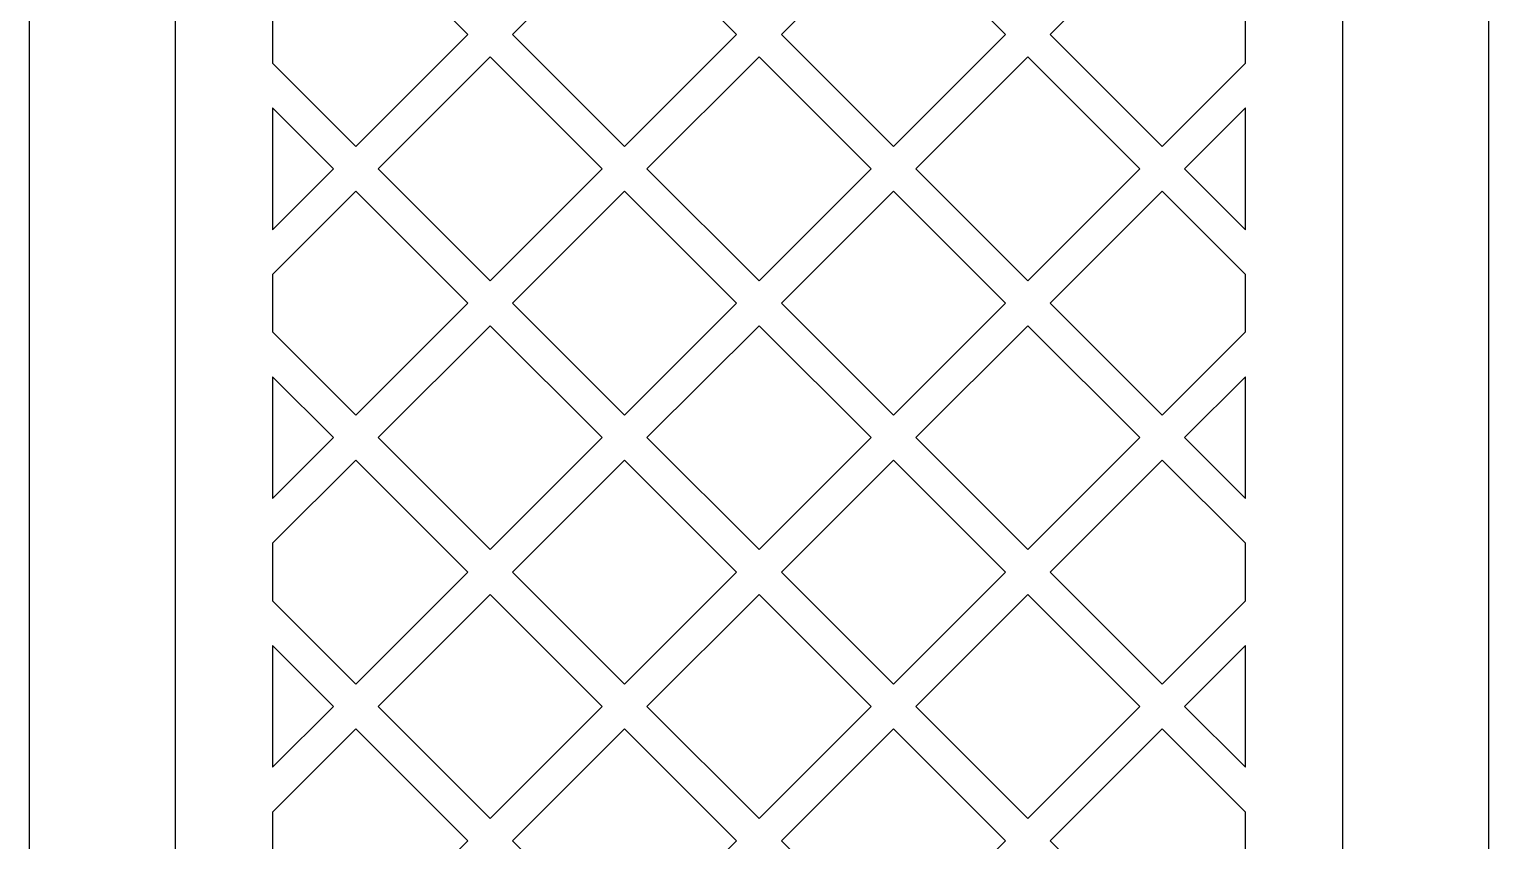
# Model space of a CAD drawing. Header units: centimetres. Extents: x 18.1 to 21.9, y -4.3 to 9.
# Drawn here: x 18.093 to 21.899, y 2.243 to 4.36 of the extents above; entities that cross this region are included whole.
import ezdxf

# ---------------------------------------------------------------- set-up
doc = ezdxf.new("R2010")
doc.units = ezdxf.units.CM
doc.header["$MEASUREMENT"] = 0
doc.layers.add('layer 1', color=7, linetype='Continuous')

msp = doc.modelspace()

# ---------------------------------------------------------------- linework, layer by layer
at = {"layer": 'layer 1', "color": 250}
for points, knots in [([(18.09278, 9.00077), (18.09278, 9.00077), (21.89898, 9.00077), (21.89898, 9.00077), (21.89898, 9.00077), (21.89898, 9.00077), (21.89898, -4.32092), (21.89898, -4.32092), (21.89898, -4.32092), (21.89898, -4.32092), (18.09278, -4.32092), (18.09278, -4.32092), (18.09278, -4.32092), (18.09278, -4.32092), (18.09278, 9.00077), (18.09278, 9.00077)], [0, 0, 0, 0, 0.2, 0.2, 0.2, 0.2, 0.4, 0.4, 0.4, 0.4, 0.6, 0.6, 0.6, 0.6, 1, 1, 1, 1]), ([(18.47341, 6.65362), (18.47341, 6.65362), (21.51835, 6.65362), (21.51835, 6.65362), (21.51835, 6.65362), (21.51835, 6.65362), (21.51835, -1.46627), (21.51835, -1.46627), (21.51835, -1.46627), (21.51835, -1.46627), (18.47341, -1.46627), (18.47341, -1.46627), (18.47341, -1.46627), (18.47341, -1.46627), (18.47341, 6.65362), (18.47341, 6.65362)], [0, 0, 0, 0, 0.2, 0.2, 0.2, 0.2, 0.4, 0.4, 0.4, 0.4, 0.6, 0.6, 0.6, 0.6, 1, 1, 1, 1]), ([(18.47341, 6.65362), (18.47341, 6.65362), (21.51835, 6.65362), (21.51835, 6.65362), (21.51835, 6.65362), (21.51835, 6.65362), (21.51835, -1.46627), (21.51835, -1.46627), (21.51835, -1.46627), (21.51835, -1.46627), (18.47341, -1.46627), (18.47341, -1.46627), (18.47341, -1.46627), (18.47341, -1.46627), (18.47341, 6.65362), (18.47341, 6.65362)], [0, 0, 0, 0, 0.2, 0.2, 0.2, 0.2, 0.4, 0.4, 0.4, 0.4, 0.6, 0.6, 0.6, 0.6, 1, 1, 1, 1]), ([(18.72714, 4.27133), (18.72714, 4.27133), (18.72714, 4.4211), (18.72714, 4.4211), (18.72714, 4.4211), (18.72714, 4.4211), (18.94435, 4.63831), (18.94435, 4.63831), (18.94435, 4.63831), (18.94435, 4.63831), (19.23645, 4.34621), (19.23645, 4.34621), (19.23645, 4.34621), (19.23645, 4.34621), (18.94435, 4.05414), (18.94435, 4.05414), (18.94435, 4.05414), (18.94435, 4.05414), (18.72714, 4.27133), (18.72714, 4.27133)], [0, 0, 0, 0, 0.1666667, 0.1666667, 0.1666667, 0.1666667, 0.3333333, 0.3333333, 0.3333333, 0.3333333, 0.5, 0.5, 0.5, 0.5, 0.6666667, 0.6666667, 0.6666667, 0.6666667, 1, 1, 1, 1]), ([(19.64537, 4.63831), (19.64537, 4.63831), (19.93747, 4.34621), (19.93747, 4.34621), (19.93747, 4.34621), (19.93747, 4.34621), (19.64537, 4.05414), (19.64537, 4.05414), (19.64537, 4.05414), (19.64537, 4.05414), (19.35327, 4.34621), (19.35327, 4.34621), (19.35327, 4.34621), (19.35327, 4.34621), (19.64537, 4.63831), (19.64537, 4.63831)], [0, 0, 0, 0, 0.2, 0.2, 0.2, 0.2, 0.4, 0.4, 0.4, 0.4, 0.6, 0.6, 0.6, 0.6, 1, 1, 1, 1]), ([(20.63849, 4.34621), (20.63849, 4.34621), (20.34638, 4.05414), (20.34638, 4.05414), (20.34638, 4.05414), (20.34638, 4.05414), (20.05429, 4.34621), (20.05429, 4.34621), (20.05429, 4.34621), (20.05429, 4.34621), (20.34638, 4.63831), (20.34638, 4.63831), (20.34638, 4.63831), (20.34638, 4.63831), (20.63849, 4.34621), (20.63849, 4.34621)], [0, 0, 0, 0, 0.2, 0.2, 0.2, 0.2, 0.4, 0.4, 0.4, 0.4, 0.6, 0.6, 0.6, 0.6, 1, 1, 1, 1]), ([(21.26461, 4.4211), (21.26461, 4.4211), (21.26461, 4.27133), (21.26461, 4.27133), (21.26461, 4.27133), (21.26461, 4.27133), (21.04741, 4.05414), (21.04741, 4.05414), (21.04741, 4.05414), (21.04741, 4.05414), (20.75531, 4.34621), (20.75531, 4.34621), (20.75531, 4.34621), (20.75531, 4.34621), (21.04741, 4.63831), (21.04741, 4.63831), (21.04741, 4.63831), (21.04741, 4.63831), (21.26461, 4.4211), (21.26461, 4.4211)], [0, 0, 0, 0, 0.1666667, 0.1666667, 0.1666667, 0.1666667, 0.3333333, 0.3333333, 0.3333333, 0.3333333, 0.5, 0.5, 0.5, 0.5, 0.6666667, 0.6666667, 0.6666667, 0.6666667, 1, 1, 1, 1]), ([(19.29486, 4.2878), (19.29486, 4.2878), (19.58695, 3.99571), (19.58695, 3.99571), (19.58695, 3.99571), (19.58695, 3.99571), (19.29486, 3.7036), (19.29486, 3.7036), (19.29486, 3.7036), (19.29486, 3.7036), (19.00277, 3.99571), (19.00277, 3.99571), (19.00277, 3.99571), (19.00277, 3.99571), (19.29486, 4.2878), (19.29486, 4.2878)], [0, 0, 0, 0, 0.2, 0.2, 0.2, 0.2, 0.4, 0.4, 0.4, 0.4, 0.6, 0.6, 0.6, 0.6, 1, 1, 1, 1]), ([(19.99588, 4.2878), (19.99588, 4.2878), (20.28797, 3.99571), (20.28797, 3.99571), (20.28797, 3.99571), (20.28797, 3.99571), (19.99588, 3.7036), (19.99588, 3.7036), (19.99588, 3.7036), (19.99588, 3.7036), (19.70379, 3.99571), (19.70379, 3.99571), (19.70379, 3.99571), (19.70379, 3.99571), (19.99588, 4.2878), (19.99588, 4.2878)], [0, 0, 0, 0, 0.2, 0.2, 0.2, 0.2, 0.4, 0.4, 0.4, 0.4, 0.6, 0.6, 0.6, 0.6, 1, 1, 1, 1]), ([(20.98899, 3.99571), (20.98899, 3.99571), (20.69689, 3.7036), (20.69689, 3.7036), (20.69689, 3.7036), (20.69689, 3.7036), (20.4048, 3.99571), (20.4048, 3.99571), (20.4048, 3.99571), (20.4048, 3.99571), (20.69689, 4.2878), (20.69689, 4.2878), (20.69689, 4.2878), (20.69689, 4.2878), (20.98899, 3.99571), (20.98899, 3.99571)], [0, 0, 0, 0, 0.2, 0.2, 0.2, 0.2, 0.4, 0.4, 0.4, 0.4, 0.6, 0.6, 0.6, 0.6, 1, 1, 1, 1]), ([(18.72714, 3.83692), (18.72714, 3.83692), (18.72714, 4.1545), (18.72714, 4.1545), (18.72714, 4.1545), (18.72714, 4.1545), (18.88594, 3.99571), (18.88594, 3.99571), (18.88594, 3.99571), (18.88594, 3.99571), (18.72714, 3.83692), (18.72714, 3.83692)], [0, 0, 0, 0, 0.25, 0.25, 0.25, 0.25, 0.5, 0.5, 0.5, 0.5, 1, 1, 1, 1]), ([(21.26461, 4.1545), (21.26461, 4.1545), (21.26461, 3.83692), (21.26461, 3.83692), (21.26461, 3.83692), (21.26461, 3.83692), (21.10582, 3.99571), (21.10582, 3.99571), (21.10582, 3.99571), (21.10582, 3.99571), (21.26461, 4.1545), (21.26461, 4.1545)], [0, 0, 0, 0, 0.25, 0.25, 0.25, 0.25, 0.5, 0.5, 0.5, 0.5, 1, 1, 1, 1]), ([(18.72714, 3.57032), (18.72714, 3.57032), (18.72714, 3.72009), (18.72714, 3.72009), (18.72714, 3.72009), (18.72714, 3.72009), (18.94435, 3.93728), (18.94435, 3.93728), (18.94435, 3.93728), (18.94435, 3.93728), (19.23645, 3.6452), (19.23645, 3.6452), (19.23645, 3.6452), (19.23645, 3.6452), (18.94435, 3.35311), (18.94435, 3.35311), (18.94435, 3.35311), (18.94435, 3.35311), (18.72714, 3.57032), (18.72714, 3.57032)], [0, 0, 0, 0, 0.1666667, 0.1666667, 0.1666667, 0.1666667, 0.3333333, 0.3333333, 0.3333333, 0.3333333, 0.5, 0.5, 0.5, 0.5, 0.6666667, 0.6666667, 0.6666667, 0.6666667, 1, 1, 1, 1]), ([(19.64537, 3.93728), (19.64537, 3.93728), (19.93747, 3.6452), (19.93747, 3.6452), (19.93747, 3.6452), (19.93747, 3.6452), (19.64537, 3.35311), (19.64537, 3.35311), (19.64537, 3.35311), (19.64537, 3.35311), (19.35327, 3.6452), (19.35327, 3.6452), (19.35327, 3.6452), (19.35327, 3.6452), (19.64537, 3.93728), (19.64537, 3.93728)], [0, 0, 0, 0, 0.2, 0.2, 0.2, 0.2, 0.4, 0.4, 0.4, 0.4, 0.6, 0.6, 0.6, 0.6, 1, 1, 1, 1]), ([(20.63849, 3.6452), (20.63849, 3.6452), (20.34638, 3.35311), (20.34638, 3.35311), (20.34638, 3.35311), (20.34638, 3.35311), (20.05429, 3.6452), (20.05429, 3.6452), (20.05429, 3.6452), (20.05429, 3.6452), (20.34638, 3.93728), (20.34638, 3.93728), (20.34638, 3.93728), (20.34638, 3.93728), (20.63849, 3.6452), (20.63849, 3.6452)], [0, 0, 0, 0, 0.2, 0.2, 0.2, 0.2, 0.4, 0.4, 0.4, 0.4, 0.6, 0.6, 0.6, 0.6, 1, 1, 1, 1]), ([(21.26461, 3.72009), (21.26461, 3.72009), (21.26461, 3.57032), (21.26461, 3.57032), (21.26461, 3.57032), (21.26461, 3.57032), (21.04741, 3.35311), (21.04741, 3.35311), (21.04741, 3.35311), (21.04741, 3.35311), (20.75531, 3.6452), (20.75531, 3.6452), (20.75531, 3.6452), (20.75531, 3.6452), (21.04741, 3.93728), (21.04741, 3.93728), (21.04741, 3.93728), (21.04741, 3.93728), (21.26461, 3.72009), (21.26461, 3.72009)], [0, 0, 0, 0, 0.1666667, 0.1666667, 0.1666667, 0.1666667, 0.3333333, 0.3333333, 0.3333333, 0.3333333, 0.5, 0.5, 0.5, 0.5, 0.6666667, 0.6666667, 0.6666667, 0.6666667, 1, 1, 1, 1]), ([(19.29486, 3.58677), (19.29486, 3.58677), (19.58695, 3.29469), (19.58695, 3.29469), (19.58695, 3.29469), (19.58695, 3.29469), (19.29486, 3.00259), (19.29486, 3.00259), (19.29486, 3.00259), (19.29486, 3.00259), (19.00277, 3.29469), (19.00277, 3.29469), (19.00277, 3.29469), (19.00277, 3.29469), (19.29486, 3.58677), (19.29486, 3.58677)], [0, 0, 0, 0, 0.2, 0.2, 0.2, 0.2, 0.4, 0.4, 0.4, 0.4, 0.6, 0.6, 0.6, 0.6, 1, 1, 1, 1]), ([(19.99588, 3.58677), (19.99588, 3.58677), (20.28797, 3.29469), (20.28797, 3.29469), (20.28797, 3.29469), (20.28797, 3.29469), (19.99588, 3.00259), (19.99588, 3.00259), (19.99588, 3.00259), (19.99588, 3.00259), (19.70379, 3.29469), (19.70379, 3.29469), (19.70379, 3.29469), (19.70379, 3.29469), (19.99588, 3.58677), (19.99588, 3.58677)], [0, 0, 0, 0, 0.2, 0.2, 0.2, 0.2, 0.4, 0.4, 0.4, 0.4, 0.6, 0.6, 0.6, 0.6, 1, 1, 1, 1]), ([(20.98899, 3.29469), (20.98899, 3.29469), (20.69689, 3.00259), (20.69689, 3.00259), (20.69689, 3.00259), (20.69689, 3.00259), (20.4048, 3.29469), (20.4048, 3.29469), (20.4048, 3.29469), (20.4048, 3.29469), (20.69689, 3.58677), (20.69689, 3.58677), (20.69689, 3.58677), (20.69689, 3.58677), (20.98899, 3.29469), (20.98899, 3.29469)], [0, 0, 0, 0, 0.2, 0.2, 0.2, 0.2, 0.4, 0.4, 0.4, 0.4, 0.6, 0.6, 0.6, 0.6, 1, 1, 1, 1]), ([(18.72714, 3.1359), (18.72714, 3.1359), (18.72714, 3.45346), (18.72714, 3.45346), (18.72714, 3.45346), (18.72714, 3.45346), (18.88594, 3.29469), (18.88594, 3.29469), (18.88594, 3.29469), (18.88594, 3.29469), (18.72714, 3.1359), (18.72714, 3.1359)], [0, 0, 0, 0, 0.25, 0.25, 0.25, 0.25, 0.5, 0.5, 0.5, 0.5, 1, 1, 1, 1]), ([(21.26461, 3.45346), (21.26461, 3.45346), (21.26461, 3.1359), (21.26461, 3.1359), (21.26461, 3.1359), (21.26461, 3.1359), (21.10582, 3.29469), (21.10582, 3.29469), (21.10582, 3.29469), (21.10582, 3.29469), (21.26461, 3.45346), (21.26461, 3.45346)], [0, 0, 0, 0, 0.25, 0.25, 0.25, 0.25, 0.5, 0.5, 0.5, 0.5, 1, 1, 1, 1]), ([(18.72714, 2.8693), (18.72714, 2.8693), (18.72714, 3.01908), (18.72714, 3.01908), (18.72714, 3.01908), (18.72714, 3.01908), (18.94435, 3.23628), (18.94435, 3.23628), (18.94435, 3.23628), (18.94435, 3.23628), (19.23645, 2.94418), (19.23645, 2.94418), (19.23645, 2.94418), (19.23645, 2.94418), (18.94435, 2.65209), (18.94435, 2.65209), (18.94435, 2.65209), (18.94435, 2.65209), (18.72714, 2.8693), (18.72714, 2.8693)], [0, 0, 0, 0, 0.1666667, 0.1666667, 0.1666667, 0.1666667, 0.3333333, 0.3333333, 0.3333333, 0.3333333, 0.5, 0.5, 0.5, 0.5, 0.6666667, 0.6666667, 0.6666667, 0.6666667, 1, 1, 1, 1]), ([(19.64537, 3.23628), (19.64537, 3.23628), (19.93747, 2.94418), (19.93747, 2.94418), (19.93747, 2.94418), (19.93747, 2.94418), (19.64537, 2.65209), (19.64537, 2.65209), (19.64537, 2.65209), (19.64537, 2.65209), (19.35327, 2.94418), (19.35327, 2.94418), (19.35327, 2.94418), (19.35327, 2.94418), (19.64537, 3.23628), (19.64537, 3.23628)], [0, 0, 0, 0, 0.2, 0.2, 0.2, 0.2, 0.4, 0.4, 0.4, 0.4, 0.6, 0.6, 0.6, 0.6, 1, 1, 1, 1]), ([(20.63849, 2.94418), (20.63849, 2.94418), (20.34638, 2.65209), (20.34638, 2.65209), (20.34638, 2.65209), (20.34638, 2.65209), (20.05429, 2.94418), (20.05429, 2.94418), (20.05429, 2.94418), (20.05429, 2.94418), (20.34638, 3.23628), (20.34638, 3.23628), (20.34638, 3.23628), (20.34638, 3.23628), (20.63849, 2.94418), (20.63849, 2.94418)], [0, 0, 0, 0, 0.2, 0.2, 0.2, 0.2, 0.4, 0.4, 0.4, 0.4, 0.6, 0.6, 0.6, 0.6, 1, 1, 1, 1]), ([(21.26461, 3.01908), (21.26461, 3.01908), (21.26461, 2.8693), (21.26461, 2.8693), (21.26461, 2.8693), (21.26461, 2.8693), (21.04741, 2.65209), (21.04741, 2.65209), (21.04741, 2.65209), (21.04741, 2.65209), (20.75531, 2.94418), (20.75531, 2.94418), (20.75531, 2.94418), (20.75531, 2.94418), (21.04741, 3.23628), (21.04741, 3.23628), (21.04741, 3.23628), (21.04741, 3.23628), (21.26461, 3.01908), (21.26461, 3.01908)], [0, 0, 0, 0, 0.1666667, 0.1666667, 0.1666667, 0.1666667, 0.3333333, 0.3333333, 0.3333333, 0.3333333, 0.5, 0.5, 0.5, 0.5, 0.6666667, 0.6666667, 0.6666667, 0.6666667, 1, 1, 1, 1]), ([(19.29486, 2.88577), (19.29486, 2.88577), (19.58695, 2.59369), (19.58695, 2.59369), (19.58695, 2.59369), (19.58695, 2.59369), (19.29486, 2.30158), (19.29486, 2.30158), (19.29486, 2.30158), (19.29486, 2.30158), (19.00277, 2.59369), (19.00277, 2.59369), (19.00277, 2.59369), (19.00277, 2.59369), (19.29486, 2.88577), (19.29486, 2.88577)], [0, 0, 0, 0, 0.2, 0.2, 0.2, 0.2, 0.4, 0.4, 0.4, 0.4, 0.6, 0.6, 0.6, 0.6, 1, 1, 1, 1]), ([(19.99588, 2.88577), (19.99588, 2.88577), (20.28797, 2.59369), (20.28797, 2.59369), (20.28797, 2.59369), (20.28797, 2.59369), (19.99588, 2.30158), (19.99588, 2.30158), (19.99588, 2.30158), (19.99588, 2.30158), (19.70379, 2.59369), (19.70379, 2.59369), (19.70379, 2.59369), (19.70379, 2.59369), (19.99588, 2.88577), (19.99588, 2.88577)], [0, 0, 0, 0, 0.2, 0.2, 0.2, 0.2, 0.4, 0.4, 0.4, 0.4, 0.6, 0.6, 0.6, 0.6, 1, 1, 1, 1]), ([(20.98899, 2.59369), (20.98899, 2.59369), (20.69689, 2.30158), (20.69689, 2.30158), (20.69689, 2.30158), (20.69689, 2.30158), (20.4048, 2.59369), (20.4048, 2.59369), (20.4048, 2.59369), (20.4048, 2.59369), (20.69689, 2.88577), (20.69689, 2.88577), (20.69689, 2.88577), (20.69689, 2.88577), (20.98899, 2.59369), (20.98899, 2.59369)], [0, 0, 0, 0, 0.2, 0.2, 0.2, 0.2, 0.4, 0.4, 0.4, 0.4, 0.6, 0.6, 0.6, 0.6, 1, 1, 1, 1]), ([(18.72714, 2.43488), (18.72714, 2.43488), (18.72714, 2.75245), (18.72714, 2.75245), (18.72714, 2.75245), (18.72714, 2.75245), (18.88594, 2.59369), (18.88594, 2.59369), (18.88594, 2.59369), (18.88594, 2.59369), (18.72714, 2.43488), (18.72714, 2.43488)], [0, 0, 0, 0, 0.25, 0.25, 0.25, 0.25, 0.5, 0.5, 0.5, 0.5, 1, 1, 1, 1]), ([(21.26461, 2.75245), (21.26461, 2.75245), (21.26461, 2.43488), (21.26461, 2.43488), (21.26461, 2.43488), (21.26461, 2.43488), (21.10582, 2.59369), (21.10582, 2.59369), (21.10582, 2.59369), (21.10582, 2.59369), (21.26461, 2.75245), (21.26461, 2.75245)], [0, 0, 0, 0, 0.25, 0.25, 0.25, 0.25, 0.5, 0.5, 0.5, 0.5, 1, 1, 1, 1]), ([(18.72714, 2.16828), (18.72714, 2.16828), (18.72714, 2.31805), (18.72714, 2.31805), (18.72714, 2.31805), (18.72714, 2.31805), (18.94435, 2.53526), (18.94435, 2.53526), (18.94435, 2.53526), (18.94435, 2.53526), (19.23645, 2.24316), (19.23645, 2.24316), (19.23645, 2.24316), (19.23645, 2.24316), (18.94435, 1.95108), (18.94435, 1.95108), (18.94435, 1.95108), (18.94435, 1.95108), (18.72714, 2.16828), (18.72714, 2.16828)], [0, 0, 0, 0, 0.1666667, 0.1666667, 0.1666667, 0.1666667, 0.3333333, 0.3333333, 0.3333333, 0.3333333, 0.5, 0.5, 0.5, 0.5, 0.6666667, 0.6666667, 0.6666667, 0.6666667, 1, 1, 1, 1]), ([(19.64537, 2.53526), (19.64537, 2.53526), (19.93747, 2.24316), (19.93747, 2.24316), (19.93747, 2.24316), (19.93747, 2.24316), (19.64537, 1.95108), (19.64537, 1.95108), (19.64537, 1.95108), (19.64537, 1.95108), (19.35327, 2.24316), (19.35327, 2.24316), (19.35327, 2.24316), (19.35327, 2.24316), (19.64537, 2.53526), (19.64537, 2.53526)], [0, 0, 0, 0, 0.2, 0.2, 0.2, 0.2, 0.4, 0.4, 0.4, 0.4, 0.6, 0.6, 0.6, 0.6, 1, 1, 1, 1]), ([(20.63849, 2.24316), (20.63849, 2.24316), (20.34638, 1.95108), (20.34638, 1.95108), (20.34638, 1.95108), (20.34638, 1.95108), (20.05429, 2.24316), (20.05429, 2.24316), (20.05429, 2.24316), (20.05429, 2.24316), (20.34638, 2.53526), (20.34638, 2.53526), (20.34638, 2.53526), (20.34638, 2.53526), (20.63849, 2.24316), (20.63849, 2.24316)], [0, 0, 0, 0, 0.2, 0.2, 0.2, 0.2, 0.4, 0.4, 0.4, 0.4, 0.6, 0.6, 0.6, 0.6, 1, 1, 1, 1]), ([(21.26461, 2.31805), (21.26461, 2.31805), (21.26461, 2.16828), (21.26461, 2.16828), (21.26461, 2.16828), (21.26461, 2.16828), (21.04741, 1.95108), (21.04741, 1.95108), (21.04741, 1.95108), (21.04741, 1.95108), (20.75531, 2.24316), (20.75531, 2.24316), (20.75531, 2.24316), (20.75531, 2.24316), (21.04741, 2.53526), (21.04741, 2.53526), (21.04741, 2.53526), (21.04741, 2.53526), (21.26461, 2.31805), (21.26461, 2.31805)], [0, 0, 0, 0, 0.1666667, 0.1666667, 0.1666667, 0.1666667, 0.3333333, 0.3333333, 0.3333333, 0.3333333, 0.5, 0.5, 0.5, 0.5, 0.6666667, 0.6666667, 0.6666667, 0.6666667, 1, 1, 1, 1])]:
    msp.add_open_spline(points, degree=3, knots=knots, dxfattribs=at)
at = {"layer": 'layer 1', "color": 7, "lineweight": 9}
for points, knots in [([(18.09278, 9.00077), (18.09278, 9.00077), (21.89898, 9.00077), (21.89898, 9.00077), (21.89898, 9.00077), (21.89898, 9.00077), (21.89898, -4.32092), (21.89898, -4.32092), (21.89898, -4.32092), (21.89898, -4.32092), (18.09278, -4.32092), (18.09278, -4.32092), (18.09278, -4.32092), (18.09278, -4.32092), (18.09278, 9.00077), (18.09278, 9.00077)], [0, 0, 0, 0, 0.2, 0.2, 0.2, 0.2, 0.4, 0.4, 0.4, 0.4, 0.6, 0.6, 0.6, 0.6, 1, 1, 1, 1]), ([(18.47341, 6.65362), (18.47341, 6.65362), (21.51835, 6.65362), (21.51835, 6.65362), (21.51835, 6.65362), (21.51835, 6.65362), (21.51835, -1.46627), (21.51835, -1.46627), (21.51835, -1.46627), (21.51835, -1.46627), (18.47341, -1.46627), (18.47341, -1.46627), (18.47341, -1.46627), (18.47341, -1.46627), (18.47341, 6.65362), (18.47341, 6.65362)], [0, 0, 0, 0, 0.2, 0.2, 0.2, 0.2, 0.4, 0.4, 0.4, 0.4, 0.6, 0.6, 0.6, 0.6, 1, 1, 1, 1]), ([(18.47341, 6.65362), (18.47341, 6.65362), (21.51835, 6.65362), (21.51835, 6.65362), (21.51835, 6.65362), (21.51835, 6.65362), (21.51835, -1.46627), (21.51835, -1.46627), (21.51835, -1.46627), (21.51835, -1.46627), (18.47341, -1.46627), (18.47341, -1.46627), (18.47341, -1.46627), (18.47341, -1.46627), (18.47341, 6.65362), (18.47341, 6.65362)], [0, 0, 0, 0, 0.2, 0.2, 0.2, 0.2, 0.4, 0.4, 0.4, 0.4, 0.6, 0.6, 0.6, 0.6, 1, 1, 1, 1]), ([(18.72714, 4.27133), (18.72714, 4.27133), (18.72714, 4.4211), (18.72714, 4.4211), (18.72714, 4.4211), (18.72714, 4.4211), (18.94435, 4.63831), (18.94435, 4.63831), (18.94435, 4.63831), (18.94435, 4.63831), (19.23645, 4.34621), (19.23645, 4.34621), (19.23645, 4.34621), (19.23645, 4.34621), (18.94435, 4.05414), (18.94435, 4.05414), (18.94435, 4.05414), (18.94435, 4.05414), (18.72714, 4.27133), (18.72714, 4.27133)], [0, 0, 0, 0, 0.1666667, 0.1666667, 0.1666667, 0.1666667, 0.3333333, 0.3333333, 0.3333333, 0.3333333, 0.5, 0.5, 0.5, 0.5, 0.6666667, 0.6666667, 0.6666667, 0.6666667, 1, 1, 1, 1]), ([(19.64537, 4.63831), (19.64537, 4.63831), (19.93747, 4.34621), (19.93747, 4.34621), (19.93747, 4.34621), (19.93747, 4.34621), (19.64537, 4.05414), (19.64537, 4.05414), (19.64537, 4.05414), (19.64537, 4.05414), (19.35327, 4.34621), (19.35327, 4.34621), (19.35327, 4.34621), (19.35327, 4.34621), (19.64537, 4.63831), (19.64537, 4.63831)], [0, 0, 0, 0, 0.2, 0.2, 0.2, 0.2, 0.4, 0.4, 0.4, 0.4, 0.6, 0.6, 0.6, 0.6, 1, 1, 1, 1]), ([(20.63849, 4.34621), (20.63849, 4.34621), (20.34638, 4.05414), (20.34638, 4.05414), (20.34638, 4.05414), (20.34638, 4.05414), (20.05429, 4.34621), (20.05429, 4.34621), (20.05429, 4.34621), (20.05429, 4.34621), (20.34638, 4.63831), (20.34638, 4.63831), (20.34638, 4.63831), (20.34638, 4.63831), (20.63849, 4.34621), (20.63849, 4.34621)], [0, 0, 0, 0, 0.2, 0.2, 0.2, 0.2, 0.4, 0.4, 0.4, 0.4, 0.6, 0.6, 0.6, 0.6, 1, 1, 1, 1]), ([(21.26461, 4.4211), (21.26461, 4.4211), (21.26461, 4.27133), (21.26461, 4.27133), (21.26461, 4.27133), (21.26461, 4.27133), (21.04741, 4.05414), (21.04741, 4.05414), (21.04741, 4.05414), (21.04741, 4.05414), (20.75531, 4.34621), (20.75531, 4.34621), (20.75531, 4.34621), (20.75531, 4.34621), (21.04741, 4.63831), (21.04741, 4.63831), (21.04741, 4.63831), (21.04741, 4.63831), (21.26461, 4.4211), (21.26461, 4.4211)], [0, 0, 0, 0, 0.1666667, 0.1666667, 0.1666667, 0.1666667, 0.3333333, 0.3333333, 0.3333333, 0.3333333, 0.5, 0.5, 0.5, 0.5, 0.6666667, 0.6666667, 0.6666667, 0.6666667, 1, 1, 1, 1]), ([(19.29486, 4.2878), (19.29486, 4.2878), (19.58695, 3.99571), (19.58695, 3.99571), (19.58695, 3.99571), (19.58695, 3.99571), (19.29486, 3.7036), (19.29486, 3.7036), (19.29486, 3.7036), (19.29486, 3.7036), (19.00277, 3.99571), (19.00277, 3.99571), (19.00277, 3.99571), (19.00277, 3.99571), (19.29486, 4.2878), (19.29486, 4.2878)], [0, 0, 0, 0, 0.2, 0.2, 0.2, 0.2, 0.4, 0.4, 0.4, 0.4, 0.6, 0.6, 0.6, 0.6, 1, 1, 1, 1]), ([(19.99588, 4.2878), (19.99588, 4.2878), (20.28797, 3.99571), (20.28797, 3.99571), (20.28797, 3.99571), (20.28797, 3.99571), (19.99588, 3.7036), (19.99588, 3.7036), (19.99588, 3.7036), (19.99588, 3.7036), (19.70379, 3.99571), (19.70379, 3.99571), (19.70379, 3.99571), (19.70379, 3.99571), (19.99588, 4.2878), (19.99588, 4.2878)], [0, 0, 0, 0, 0.2, 0.2, 0.2, 0.2, 0.4, 0.4, 0.4, 0.4, 0.6, 0.6, 0.6, 0.6, 1, 1, 1, 1]), ([(20.98899, 3.99571), (20.98899, 3.99571), (20.69689, 3.7036), (20.69689, 3.7036), (20.69689, 3.7036), (20.69689, 3.7036), (20.4048, 3.99571), (20.4048, 3.99571), (20.4048, 3.99571), (20.4048, 3.99571), (20.69689, 4.2878), (20.69689, 4.2878), (20.69689, 4.2878), (20.69689, 4.2878), (20.98899, 3.99571), (20.98899, 3.99571)], [0, 0, 0, 0, 0.2, 0.2, 0.2, 0.2, 0.4, 0.4, 0.4, 0.4, 0.6, 0.6, 0.6, 0.6, 1, 1, 1, 1]), ([(18.72714, 3.83692), (18.72714, 3.83692), (18.72714, 4.1545), (18.72714, 4.1545), (18.72714, 4.1545), (18.72714, 4.1545), (18.88594, 3.99571), (18.88594, 3.99571), (18.88594, 3.99571), (18.88594, 3.99571), (18.72714, 3.83692), (18.72714, 3.83692)], [0, 0, 0, 0, 0.25, 0.25, 0.25, 0.25, 0.5, 0.5, 0.5, 0.5, 1, 1, 1, 1]), ([(21.26461, 4.1545), (21.26461, 4.1545), (21.26461, 3.83692), (21.26461, 3.83692), (21.26461, 3.83692), (21.26461, 3.83692), (21.10582, 3.99571), (21.10582, 3.99571), (21.10582, 3.99571), (21.10582, 3.99571), (21.26461, 4.1545), (21.26461, 4.1545)], [0, 0, 0, 0, 0.25, 0.25, 0.25, 0.25, 0.5, 0.5, 0.5, 0.5, 1, 1, 1, 1]), ([(18.72714, 3.57032), (18.72714, 3.57032), (18.72714, 3.72009), (18.72714, 3.72009), (18.72714, 3.72009), (18.72714, 3.72009), (18.94435, 3.93728), (18.94435, 3.93728), (18.94435, 3.93728), (18.94435, 3.93728), (19.23645, 3.6452), (19.23645, 3.6452), (19.23645, 3.6452), (19.23645, 3.6452), (18.94435, 3.35311), (18.94435, 3.35311), (18.94435, 3.35311), (18.94435, 3.35311), (18.72714, 3.57032), (18.72714, 3.57032)], [0, 0, 0, 0, 0.1666667, 0.1666667, 0.1666667, 0.1666667, 0.3333333, 0.3333333, 0.3333333, 0.3333333, 0.5, 0.5, 0.5, 0.5, 0.6666667, 0.6666667, 0.6666667, 0.6666667, 1, 1, 1, 1]), ([(19.64537, 3.93728), (19.64537, 3.93728), (19.93747, 3.6452), (19.93747, 3.6452), (19.93747, 3.6452), (19.93747, 3.6452), (19.64537, 3.35311), (19.64537, 3.35311), (19.64537, 3.35311), (19.64537, 3.35311), (19.35327, 3.6452), (19.35327, 3.6452), (19.35327, 3.6452), (19.35327, 3.6452), (19.64537, 3.93728), (19.64537, 3.93728)], [0, 0, 0, 0, 0.2, 0.2, 0.2, 0.2, 0.4, 0.4, 0.4, 0.4, 0.6, 0.6, 0.6, 0.6, 1, 1, 1, 1]), ([(20.63849, 3.6452), (20.63849, 3.6452), (20.34638, 3.35311), (20.34638, 3.35311), (20.34638, 3.35311), (20.34638, 3.35311), (20.05429, 3.6452), (20.05429, 3.6452), (20.05429, 3.6452), (20.05429, 3.6452), (20.34638, 3.93728), (20.34638, 3.93728), (20.34638, 3.93728), (20.34638, 3.93728), (20.63849, 3.6452), (20.63849, 3.6452)], [0, 0, 0, 0, 0.2, 0.2, 0.2, 0.2, 0.4, 0.4, 0.4, 0.4, 0.6, 0.6, 0.6, 0.6, 1, 1, 1, 1]), ([(21.26461, 3.72009), (21.26461, 3.72009), (21.26461, 3.57032), (21.26461, 3.57032), (21.26461, 3.57032), (21.26461, 3.57032), (21.04741, 3.35311), (21.04741, 3.35311), (21.04741, 3.35311), (21.04741, 3.35311), (20.75531, 3.6452), (20.75531, 3.6452), (20.75531, 3.6452), (20.75531, 3.6452), (21.04741, 3.93728), (21.04741, 3.93728), (21.04741, 3.93728), (21.04741, 3.93728), (21.26461, 3.72009), (21.26461, 3.72009)], [0, 0, 0, 0, 0.1666667, 0.1666667, 0.1666667, 0.1666667, 0.3333333, 0.3333333, 0.3333333, 0.3333333, 0.5, 0.5, 0.5, 0.5, 0.6666667, 0.6666667, 0.6666667, 0.6666667, 1, 1, 1, 1]), ([(19.29486, 3.58677), (19.29486, 3.58677), (19.58695, 3.29469), (19.58695, 3.29469), (19.58695, 3.29469), (19.58695, 3.29469), (19.29486, 3.00259), (19.29486, 3.00259), (19.29486, 3.00259), (19.29486, 3.00259), (19.00277, 3.29469), (19.00277, 3.29469), (19.00277, 3.29469), (19.00277, 3.29469), (19.29486, 3.58677), (19.29486, 3.58677)], [0, 0, 0, 0, 0.2, 0.2, 0.2, 0.2, 0.4, 0.4, 0.4, 0.4, 0.6, 0.6, 0.6, 0.6, 1, 1, 1, 1]), ([(19.99588, 3.58677), (19.99588, 3.58677), (20.28797, 3.29469), (20.28797, 3.29469), (20.28797, 3.29469), (20.28797, 3.29469), (19.99588, 3.00259), (19.99588, 3.00259), (19.99588, 3.00259), (19.99588, 3.00259), (19.70379, 3.29469), (19.70379, 3.29469), (19.70379, 3.29469), (19.70379, 3.29469), (19.99588, 3.58677), (19.99588, 3.58677)], [0, 0, 0, 0, 0.2, 0.2, 0.2, 0.2, 0.4, 0.4, 0.4, 0.4, 0.6, 0.6, 0.6, 0.6, 1, 1, 1, 1]), ([(20.98899, 3.29469), (20.98899, 3.29469), (20.69689, 3.00259), (20.69689, 3.00259), (20.69689, 3.00259), (20.69689, 3.00259), (20.4048, 3.29469), (20.4048, 3.29469), (20.4048, 3.29469), (20.4048, 3.29469), (20.69689, 3.58677), (20.69689, 3.58677), (20.69689, 3.58677), (20.69689, 3.58677), (20.98899, 3.29469), (20.98899, 3.29469)], [0, 0, 0, 0, 0.2, 0.2, 0.2, 0.2, 0.4, 0.4, 0.4, 0.4, 0.6, 0.6, 0.6, 0.6, 1, 1, 1, 1]), ([(18.72714, 3.1359), (18.72714, 3.1359), (18.72714, 3.45346), (18.72714, 3.45346), (18.72714, 3.45346), (18.72714, 3.45346), (18.88594, 3.29469), (18.88594, 3.29469), (18.88594, 3.29469), (18.88594, 3.29469), (18.72714, 3.1359), (18.72714, 3.1359)], [0, 0, 0, 0, 0.25, 0.25, 0.25, 0.25, 0.5, 0.5, 0.5, 0.5, 1, 1, 1, 1]), ([(21.26461, 3.45346), (21.26461, 3.45346), (21.26461, 3.1359), (21.26461, 3.1359), (21.26461, 3.1359), (21.26461, 3.1359), (21.10582, 3.29469), (21.10582, 3.29469), (21.10582, 3.29469), (21.10582, 3.29469), (21.26461, 3.45346), (21.26461, 3.45346)], [0, 0, 0, 0, 0.25, 0.25, 0.25, 0.25, 0.5, 0.5, 0.5, 0.5, 1, 1, 1, 1]), ([(18.72714, 2.8693), (18.72714, 2.8693), (18.72714, 3.01908), (18.72714, 3.01908), (18.72714, 3.01908), (18.72714, 3.01908), (18.94435, 3.23628), (18.94435, 3.23628), (18.94435, 3.23628), (18.94435, 3.23628), (19.23645, 2.94418), (19.23645, 2.94418), (19.23645, 2.94418), (19.23645, 2.94418), (18.94435, 2.65209), (18.94435, 2.65209), (18.94435, 2.65209), (18.94435, 2.65209), (18.72714, 2.8693), (18.72714, 2.8693)], [0, 0, 0, 0, 0.1666667, 0.1666667, 0.1666667, 0.1666667, 0.3333333, 0.3333333, 0.3333333, 0.3333333, 0.5, 0.5, 0.5, 0.5, 0.6666667, 0.6666667, 0.6666667, 0.6666667, 1, 1, 1, 1]), ([(19.64537, 3.23628), (19.64537, 3.23628), (19.93747, 2.94418), (19.93747, 2.94418), (19.93747, 2.94418), (19.93747, 2.94418), (19.64537, 2.65209), (19.64537, 2.65209), (19.64537, 2.65209), (19.64537, 2.65209), (19.35327, 2.94418), (19.35327, 2.94418), (19.35327, 2.94418), (19.35327, 2.94418), (19.64537, 3.23628), (19.64537, 3.23628)], [0, 0, 0, 0, 0.2, 0.2, 0.2, 0.2, 0.4, 0.4, 0.4, 0.4, 0.6, 0.6, 0.6, 0.6, 1, 1, 1, 1]), ([(20.63849, 2.94418), (20.63849, 2.94418), (20.34638, 2.65209), (20.34638, 2.65209), (20.34638, 2.65209), (20.34638, 2.65209), (20.05429, 2.94418), (20.05429, 2.94418), (20.05429, 2.94418), (20.05429, 2.94418), (20.34638, 3.23628), (20.34638, 3.23628), (20.34638, 3.23628), (20.34638, 3.23628), (20.63849, 2.94418), (20.63849, 2.94418)], [0, 0, 0, 0, 0.2, 0.2, 0.2, 0.2, 0.4, 0.4, 0.4, 0.4, 0.6, 0.6, 0.6, 0.6, 1, 1, 1, 1]), ([(21.26461, 3.01908), (21.26461, 3.01908), (21.26461, 2.8693), (21.26461, 2.8693), (21.26461, 2.8693), (21.26461, 2.8693), (21.04741, 2.65209), (21.04741, 2.65209), (21.04741, 2.65209), (21.04741, 2.65209), (20.75531, 2.94418), (20.75531, 2.94418), (20.75531, 2.94418), (20.75531, 2.94418), (21.04741, 3.23628), (21.04741, 3.23628), (21.04741, 3.23628), (21.04741, 3.23628), (21.26461, 3.01908), (21.26461, 3.01908)], [0, 0, 0, 0, 0.1666667, 0.1666667, 0.1666667, 0.1666667, 0.3333333, 0.3333333, 0.3333333, 0.3333333, 0.5, 0.5, 0.5, 0.5, 0.6666667, 0.6666667, 0.6666667, 0.6666667, 1, 1, 1, 1]), ([(19.29486, 2.88577), (19.29486, 2.88577), (19.58695, 2.59369), (19.58695, 2.59369), (19.58695, 2.59369), (19.58695, 2.59369), (19.29486, 2.30158), (19.29486, 2.30158), (19.29486, 2.30158), (19.29486, 2.30158), (19.00277, 2.59369), (19.00277, 2.59369), (19.00277, 2.59369), (19.00277, 2.59369), (19.29486, 2.88577), (19.29486, 2.88577)], [0, 0, 0, 0, 0.2, 0.2, 0.2, 0.2, 0.4, 0.4, 0.4, 0.4, 0.6, 0.6, 0.6, 0.6, 1, 1, 1, 1]), ([(19.99588, 2.88577), (19.99588, 2.88577), (20.28797, 2.59369), (20.28797, 2.59369), (20.28797, 2.59369), (20.28797, 2.59369), (19.99588, 2.30158), (19.99588, 2.30158), (19.99588, 2.30158), (19.99588, 2.30158), (19.70379, 2.59369), (19.70379, 2.59369), (19.70379, 2.59369), (19.70379, 2.59369), (19.99588, 2.88577), (19.99588, 2.88577)], [0, 0, 0, 0, 0.2, 0.2, 0.2, 0.2, 0.4, 0.4, 0.4, 0.4, 0.6, 0.6, 0.6, 0.6, 1, 1, 1, 1]), ([(20.98899, 2.59369), (20.98899, 2.59369), (20.69689, 2.30158), (20.69689, 2.30158), (20.69689, 2.30158), (20.69689, 2.30158), (20.4048, 2.59369), (20.4048, 2.59369), (20.4048, 2.59369), (20.4048, 2.59369), (20.69689, 2.88577), (20.69689, 2.88577), (20.69689, 2.88577), (20.69689, 2.88577), (20.98899, 2.59369), (20.98899, 2.59369)], [0, 0, 0, 0, 0.2, 0.2, 0.2, 0.2, 0.4, 0.4, 0.4, 0.4, 0.6, 0.6, 0.6, 0.6, 1, 1, 1, 1]), ([(18.72714, 2.43488), (18.72714, 2.43488), (18.72714, 2.75245), (18.72714, 2.75245), (18.72714, 2.75245), (18.72714, 2.75245), (18.88594, 2.59369), (18.88594, 2.59369), (18.88594, 2.59369), (18.88594, 2.59369), (18.72714, 2.43488), (18.72714, 2.43488)], [0, 0, 0, 0, 0.25, 0.25, 0.25, 0.25, 0.5, 0.5, 0.5, 0.5, 1, 1, 1, 1]), ([(21.26461, 2.75245), (21.26461, 2.75245), (21.26461, 2.43488), (21.26461, 2.43488), (21.26461, 2.43488), (21.26461, 2.43488), (21.10582, 2.59369), (21.10582, 2.59369), (21.10582, 2.59369), (21.10582, 2.59369), (21.26461, 2.75245), (21.26461, 2.75245)], [0, 0, 0, 0, 0.25, 0.25, 0.25, 0.25, 0.5, 0.5, 0.5, 0.5, 1, 1, 1, 1]), ([(18.72714, 2.16828), (18.72714, 2.16828), (18.72714, 2.31805), (18.72714, 2.31805), (18.72714, 2.31805), (18.72714, 2.31805), (18.94435, 2.53526), (18.94435, 2.53526), (18.94435, 2.53526), (18.94435, 2.53526), (19.23645, 2.24316), (19.23645, 2.24316), (19.23645, 2.24316), (19.23645, 2.24316), (18.94435, 1.95108), (18.94435, 1.95108), (18.94435, 1.95108), (18.94435, 1.95108), (18.72714, 2.16828), (18.72714, 2.16828)], [0, 0, 0, 0, 0.1666667, 0.1666667, 0.1666667, 0.1666667, 0.3333333, 0.3333333, 0.3333333, 0.3333333, 0.5, 0.5, 0.5, 0.5, 0.6666667, 0.6666667, 0.6666667, 0.6666667, 1, 1, 1, 1]), ([(19.64537, 2.53526), (19.64537, 2.53526), (19.93747, 2.24316), (19.93747, 2.24316), (19.93747, 2.24316), (19.93747, 2.24316), (19.64537, 1.95108), (19.64537, 1.95108), (19.64537, 1.95108), (19.64537, 1.95108), (19.35327, 2.24316), (19.35327, 2.24316), (19.35327, 2.24316), (19.35327, 2.24316), (19.64537, 2.53526), (19.64537, 2.53526)], [0, 0, 0, 0, 0.2, 0.2, 0.2, 0.2, 0.4, 0.4, 0.4, 0.4, 0.6, 0.6, 0.6, 0.6, 1, 1, 1, 1]), ([(20.63849, 2.24316), (20.63849, 2.24316), (20.34638, 1.95108), (20.34638, 1.95108), (20.34638, 1.95108), (20.34638, 1.95108), (20.05429, 2.24316), (20.05429, 2.24316), (20.05429, 2.24316), (20.05429, 2.24316), (20.34638, 2.53526), (20.34638, 2.53526), (20.34638, 2.53526), (20.34638, 2.53526), (20.63849, 2.24316), (20.63849, 2.24316)], [0, 0, 0, 0, 0.2, 0.2, 0.2, 0.2, 0.4, 0.4, 0.4, 0.4, 0.6, 0.6, 0.6, 0.6, 1, 1, 1, 1]), ([(21.26461, 2.31805), (21.26461, 2.31805), (21.26461, 2.16828), (21.26461, 2.16828), (21.26461, 2.16828), (21.26461, 2.16828), (21.04741, 1.95108), (21.04741, 1.95108), (21.04741, 1.95108), (21.04741, 1.95108), (20.75531, 2.24316), (20.75531, 2.24316), (20.75531, 2.24316), (20.75531, 2.24316), (21.04741, 2.53526), (21.04741, 2.53526), (21.04741, 2.53526), (21.04741, 2.53526), (21.26461, 2.31805), (21.26461, 2.31805)], [0, 0, 0, 0, 0.1666667, 0.1666667, 0.1666667, 0.1666667, 0.3333333, 0.3333333, 0.3333333, 0.3333333, 0.5, 0.5, 0.5, 0.5, 0.6666667, 0.6666667, 0.6666667, 0.6666667, 1, 1, 1, 1])]:
    msp.add_open_spline(points, degree=3, knots=knots, dxfattribs=at)

doc.saveas('drawing.dxf')
